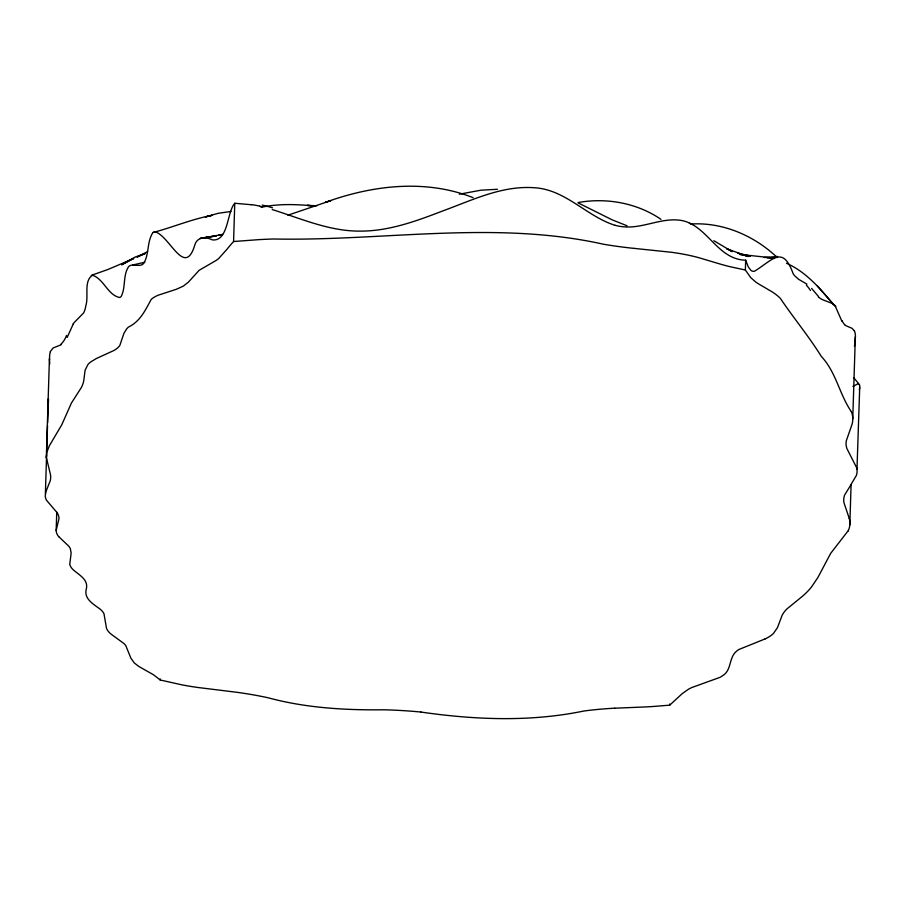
<?xml version="1.0" encoding="UTF-8"?>
<svg xmlns="http://www.w3.org/2000/svg" width="905" height="905" viewBox="0 0 905 905"><rect width="100%" height="100%" fill="white"/><g stroke="black" fill="none" stroke-linecap="round" stroke-linejoin="round"><path stroke-width="1.36" d="M58.746 536.688A63.169 21.811 1.8 0 1 56.189 530.398L58.949 518.848A70.748 24.424 1.8 0 0 57.026 512.592L46.506 500.239A73.984 25.544 1.8 0 1 45.25 496.031L45.872 491.811L50.295 480.623A134.381 46.404 1.8 0 0 50.431 474.356L46.325 457.466L49.436 358.471M45.374 493.926L46.596 454.864M46.732 450.679L47.524 425.565M47.603 422.771L48.474 398.641M56.167 530.398L56.743 512.14M420.972 712.043A182.448 62.999 1.8 0 0 384.229 709.792C345.178 710.255 305.924 708.015 268.061 697.755A175.728 60.68 1.8 0 0 237.02 692.314L197.347 687.415A142.413 49.175 1.8 0 1 186.407 685.673A156.848 54.164 1.8 0 1 182.267 684.927L160.219 679.994L160.253 678.92M46.325 457.466L46.992 451.878L49.402 445.69L61.766 424.807L71.427 403.03L81.292 387.634A182.437 62.999 1.8 0 0 83.78 380.586L85.093 370.19L87.909 364.557A60.782 20.985 1.8 0 1 90.647 361.977L96.439 358.482L113.951 350.484A58.373 20.159 1.8 0 0 119.822 345.461L123.895 333.413L126.508 329.092A78.396 27.071 1.8 0 1 128.442 327.09C140.32 321.332 145.377 310.064 151.214 299.397A48.282 16.675 1.8 0 1 158.171 295.211L176.26 289.306L183.308 286.127L188.353 282.179L199.134 270.312L215.775 260.651A82.864 28.609 1.8 0 0 218.591 258.615L226.872 249.407A708.525 244.655 1.8 0 1 231.488 243.864L233.569 241.522L234.768 203.263L251.454 204.745M614.778 708.208L644.926 706.952A162.821 56.223 1.8 0 0 653.206 706.488L669.723 705.165L669.757 703.977M851.254 411.583C839.354 394.105 836.084 372.113 821.321 356.423C808.787 336.253 793.549 317.994 780.348 298.367A112.842 38.96 1.8 0 0 771.66 291.568L758.797 284.046A116.53 40.239 1.8 0 1 755.426 281.772L750.675 277.586L745.369 269.995L745.675 260.21C720.063 259.588 710.052 232.291 688.988 222.788M852.759 418.71L855.338 336.818M849.829 524.798L851.096 484.345L856.334 475.51A113.057 39.039 1.8 0 0 856.741 467.885L846.899 448.563A131.779 45.499 1.8 0 1 846.254 440.95L851.99 424.49A162.685 56.178 1.8 0 0 851.379 411.583M856.978 469.276L859.716 387.25M855.327 337.825L854.444 346.434M48.35 399.06L48.44 402.623M50.318 351.581L53.146 347.95L61.099 344.794M234.768 203.263C226.827 211.917 228.58 241.703 212.324 239.893C206.069 236.669 197.335 236.714 194.892 244.723C184.778 278.706 169.642 235.424 154.936 231.804A19.808 7.907 74.6 0 0 152.606 233.049C147.255 241.59 149.008 252.563 144.732 261.568C142.3 268.004 135.162 264.056 130.377 265.448A32.15 11.607 73.2 0 0 128.465 266.885C122.842 275.584 125.829 286.987 121.372 296.116A23.168 7.738 74.3 0 1 119.652 297.519C107.808 295.12 103.962 279.204 92.615 275.233C83.396 280.833 88.916 296.24 85.862 305.607A67.117 17.964 74.6 0 1 83.633 312.926L74.696 322.022A171.317 46.087 67 0 0 73.169 323.922M67.151 337.452L73.226 324.058M847.951 531.031L830.632 553.419L817.95 577.401L811.547 586.926A269.826 93.17 1.8 0 1 801.966 596.667L786.671 609.144A136.429 47.105 1.8 0 0 782.09 615.389L777.44 627.674L773.424 633.477A65.33 22.557 1.8 0 1 765.087 638.93M851.186 484.367L844.591 495.103A125.365 43.293 1.8 0 0 843.935 502.637L849.241 518.373M669.723 705.165L682.223 693.637L688.501 689.214A63.678 21.992 1.8 0 1 691.884 687.506L719.747 677.449A51.743 17.862 1.8 0 0 722.767 675.583C731.749 670.254 728.729 657.652 736.365 651.362A53.044 18.315 1.8 0 1 738.933 649.473L765.064 638.93M852.917 386.435L857.725 383.901L859.626 385.021A46.675 6.109 -64.9 0 1 859.354 389.738M147.628 251.59L137.062 257.054L145.094 253.683M287.892 215.209L330.879 200.616L325.314 202.369C372.351 185.231 425.497 178.828 473.134 197.675M91.281 275.369L107.955 269.486L133.668 258.525L121.655 264.814L135.128 257.065L145.004 253.626M153.318 232.415C173.047 227.212 191.917 219.044 212.042 215.367L205.39 216.951L218.094 213.32L230.967 211.465M806.955 284.17L798.595 279.283L794.647 275.742A116.915 37.014 -74.8 0 1 793.131 273.661C782.712 244.859 772.949 259.769 754.578 271.195A29.141 10.622 -75.8 0 1 750.912 270.346L748.333 266.986L745.675 260.21M459.31 194.213L480.894 190.208L497.433 189.281M132.65 265.007L144.777 262.235M203.897 237.721L216.25 235.934L200.129 238.434L222.472 234.474M218.705 235.198L222.619 234.452M261.24 207.313C278.593 203.535 296.557 204.338 314.137 205.91M578.419 202.482C606.746 197.494 637.075 203.014 661.001 219.349M233.569 241.522L258.694 239.644A279.283 96.439 1.8 0 1 273.163 238.988C383.166 241.307 494.73 219.96 603.522 244.237A187.855 64.866 1.8 0 0 634.009 248.389M764.216 257.518L777.587 256.466M690.549 224.033C722.586 221.951 754.25 235.583 777.259 257.552M766.976 257.993L773.741 258.038L739.758 254.384L750.392 256.092L737.937 253.185L747.971 256.5L726.591 248.66L732.179 251.613L713.864 240.707M316.852 205.763L307.259 205.401L312.813 205.842M420.961 712.065C475.012 719.848 530.115 722.122 583.906 711.013A158.285 54.651 1.8 0 1 614.767 708.185M634.02 248.366L671.759 252.314A97.887 33.802 1.8 0 1 698.456 257.586L716.805 263.061A223.32 77.117 1.8 0 0 721.726 264.509L723.57 265.018A106.575 36.8 1.8 0 0 730.426 266.783L745.369 269.995M259.735 206.283L262.054 206.826M615.117 225.334C586.383 216.329 565.286 189.111 533.69 187.697C501.947 185.548 472.433 200.062 443.405 210.695C416.888 220.865 389.478 231.103 360.688 231.114C329.793 231.51 301.127 218.603 272.213 209.564M627.063 225.786L612.244 219.881L578.001 202.811M786.456 263.264C806.027 271.805 820.224 288.593 833.573 304.646M845.304 325.427L852.114 328.345L854.343 330.879M160.219 679.994L153.545 674.791L138.782 666.431L134.302 662.958L130.92 658.229L125.818 645.695A64.549 22.286 1.8 0 0 123.895 643.489L111.236 634.258A64.798 22.376 1.8 0 1 106.519 628.409L103.973 613.714A63.938 22.082 1.8 0 0 100.546 609.461C93.916 604.359 83.43 598.997 86.36 588.827C88.633 579.211 78.339 574.698 72.66 569.245A59.255 20.464 1.8 0 1 69.753 564.335L71.144 553.057L70.352 548.747A59.741 20.634 1.8 0 0 68.588 545.998L58.78 536.688M818.539 296.569L811.627 288.435M817.43 286.025L835.225 306.388M853.732 377.736L858.936 383.969M835.598 306.885L841.865 321.162M49.741 364.014L49.458 359.489M49.571 359.726A73.52 14.039 69 0 1 50.375 351.728M66.574 335.416A190.197 39.458 78 0 1 60.929 344.126M251.454 204.609A114.924 104.471 58.8 0 1 259.758 206.136M262.246 205.096A196.204 173.489 51.5 0 1 272.507 207.788M615.117 225.322A52.275 50.454 86.9 0 0 623.115 226.748C642.833 228.863 661.374 217.257 681.08 220.401A40.171 37.58 -67.7 0 1 688.988 222.777M806.389 285.245A242.031 76.586 -64.6 0 1 810.473 290.505M818.403 296.987A202.584 56.325 -74.5 0 0 823.618 300.109L831.209 303.028A153.024 41.234 -64.2 0 1 835.847 306.399M845.361 325.257A135.354 30.272 -72.3 0 1 842.046 320.675M854.377 330.811A64.64 13.756 -65.8 0 1 855.429 337.644M849.207 518.373A142.843 49.323 1.8 0 1 848.121 531.043"/></g></svg>
